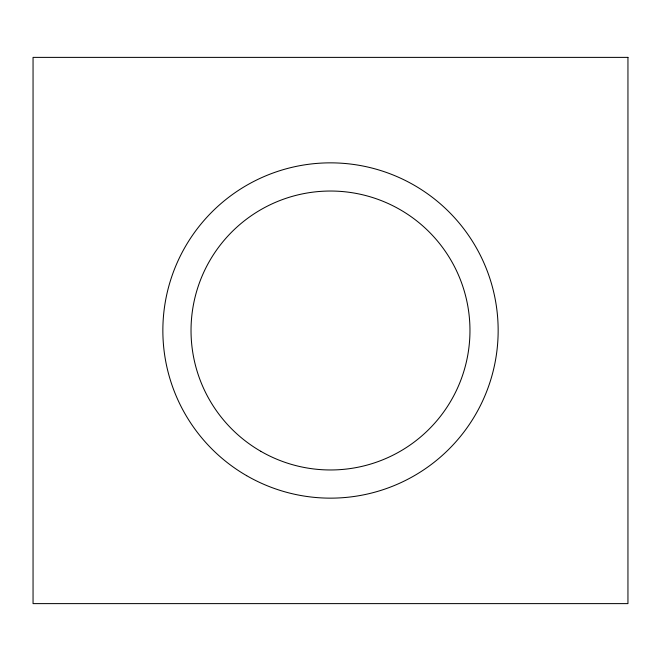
<?xml version="1.0" encoding="UTF-8"?>
<svg xmlns="http://www.w3.org/2000/svg" width="661" height="661" viewBox="0 0 661 661"><rect width="100%" height="100%" fill="white"/><g stroke="black" fill="none" stroke-linecap="round" stroke-linejoin="round"><path stroke-width="0.99" d="M627.95 57.383L33.05 57.383L33.05 603.617L627.95 603.617L627.95 57.383M246.677 475.689A167.654 167.654 0 0 0 498.154 330.5A167.654 167.654 0 0 0 246.677 185.311A167.654 167.654 0 0 0 246.677 475.689M260.765 451.281A139.463 139.463 0 0 0 469.963 330.5A139.463 139.463 0 0 0 260.765 209.719A139.463 139.463 0 0 0 260.765 451.281"/></g></svg>
